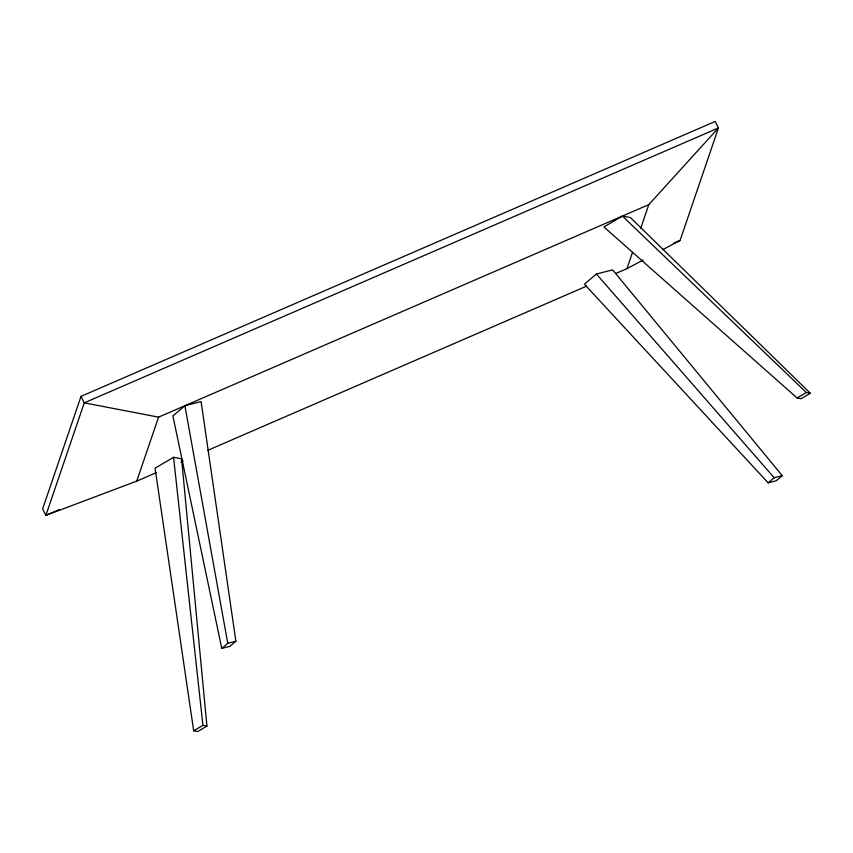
<?xml version="1.0" encoding="UTF-8"?>
<svg xmlns="http://www.w3.org/2000/svg" width="853" height="853" viewBox="0 0 853 853"><rect width="100%" height="100%" fill="white"/><g stroke="black" fill="none" stroke-linecap="round" stroke-linejoin="round"><path stroke-width="1.28" d="M662.76 249.641L680.076 240.461L718.439 127.95L715.209 121.446L81.014 396.357L42.65 508.868L45.891 515.361L136.725 481.135L156.291 472.658M136.725 481.135L158.551 417.149L648.781 204.645L718.439 127.95L84.255 402.851L45.891 515.361L59.326 509.54M615.962 273.408L626.966 268.631L632.521 252.328M640.656 228.487L648.781 204.645M184.898 405.729L172.892 415.912L221.769 648.408L229.873 646.339L235.876 641.243L201.095 401.582L184.898 405.729L227.772 643.322L221.769 648.408M596.418 274.016L584.412 284.198L768.158 482.83L776.251 480.751L782.254 475.665L612.614 269.868L596.418 274.016L774.161 477.733L782.254 475.665M768.158 482.83L774.161 477.733M173.554 457.315L155.065 468.212L193.684 730.797L197.693 731.554L206.938 726.106L181.582 458.818L173.554 457.315L202.929 725.349L193.684 730.797M622.423 216.076L603.935 226.962L797.097 397.967L801.106 398.724L810.35 393.276L630.442 217.579L622.423 216.076L806.341 392.529L810.35 393.276M797.097 397.967L806.341 392.529M626.966 268.631L643.13 260.058M673.966 243.105L680.076 240.461M180.74 462.059L183.182 461.004M207.631 450.405L586.619 286.118M227.772 643.322L235.876 641.243M202.929 725.349L206.938 726.106M158.551 417.149L84.255 402.851L81.014 396.357"/></g></svg>
